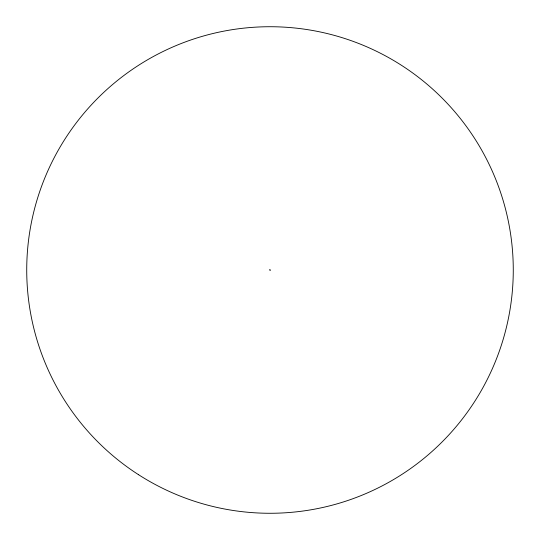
<?xml version="1.0" encoding="UTF-8"?>
<svg xmlns="http://www.w3.org/2000/svg" width="540" height="540" viewBox="0 0 540 540"><rect width="100%" height="100%" fill="white"/><g stroke="black" fill="none" stroke-linecap="round" stroke-linejoin="round"><path stroke-width="0.81" d="M269.71 269.906L270.29 270.094L269.71 269.906M138.55 474.701A243.27 243.27 0 0 0 513 281.488A243.27 243.27 0 0 0 158.45 53.811A243.27 243.27 0 0 0 138.55 474.701"/></g></svg>
